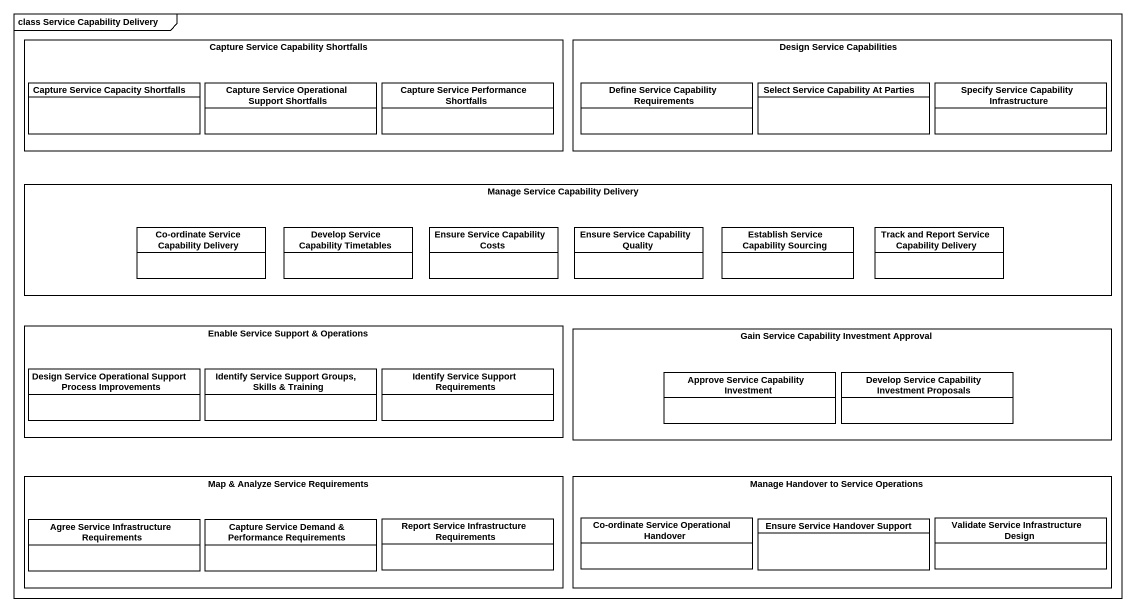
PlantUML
@startuml
mainframe class Service Capability Delivery
hide circle
hide empty members
rectangle "Capture Service Capability Shortfalls" as Capture_Service_Capability {
  class "Capture Service Capacity Shortfalls" as Capture_Service_Capacity #FFFFFF
  class "Capture Service Operational Support Shortfalls" as Capture_Service_Operational #FFFFFF
  class "Capture Service Performance Shortfalls" as Capture_Service_Performance #FFFFFF
}
rectangle "Design Service Capabilities" as Design_Service_Capabilities {
  class "Define Service Capability Requirements" as Define_Service_Capability #FFFFFF
  class "Select Service Capability At Parties" as Select_Service_Capability #FFFFFF
  class "Specify Service Capability Infrastructure" as Specify_Service_Capability #FFFFFF
}
rectangle "Manage Service Capability Delivery" as Manage_Service_Capability {
  class "Co-ordinate Service Capability Delivery" as Co_ordinate_Service #FFFFFF
  class "Develop Service Capability Timetables" as Develop_Service_Capability #FFFFFF
  class "Ensure Service Capability Costs" as Ensure_Service_Capability #FFFFFF
  class "Ensure Service Capability Quality" as Ensure_Service_Capability_2 #FFFFFF
  class "Establish Service Capability Sourcing" as Establish_Service #FFFFFF
  class "Track and Report Service Capability Delivery" as Track_and_Report_Service #FFFFFF
}
rectangle "Enable Service Support & Operations" as Enable_Service_Support {
  class "Design Service Operational Support Process Improvements" as Design_Service_Operational #FFFFFF
  class "Identify Service Support Groups, Skills & Training" as Identify_Service_Support #FFFFFF
  class "Identify Service Support Requirements" as Identify_Service_Support_2 #FFFFFF
}
rectangle "Gain Service Capability Investment Approval" as Gain_Service_Capability {
  class "Approve Service Capability Investment" as Approve_Service_Capability #FFFFFF
  class "Develop Service Capability Investment Proposals" as Develop_Service_Capability_2 #FFFFFF
}
rectangle "Map & Analyze Service Requirements" as Map_Analyze_Service {
  class "Agree Service Infrastructure Requirements" as Agree_Service #FFFFFF
  class "Capture Service Demand & Performance Requirements" as Capture_Service_Demand #FFFFFF
  class "Report Service Infrastructure Requirements" as Report_Service #FFFFFF
}
rectangle "Manage Handover to Service Operations" as Manage_Handover_to_Service {
  class "Co-ordinate Service Operational Handover" as Co_ordinate_Service_2 #FFFFFF
  class "Ensure Service Handover Support" as Ensure_Service_Handover #FFFFFF
  class "Validate Service Infrastructure Design" as Validate_Service #FFFFFF
}
@enduml
